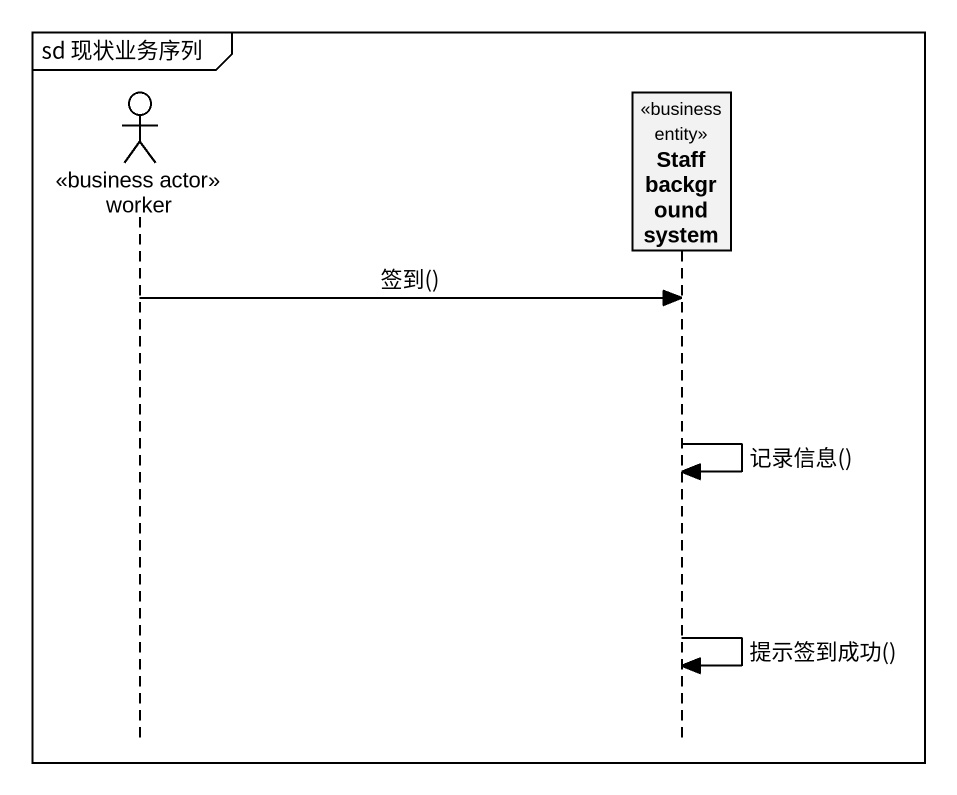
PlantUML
@startuml
mainframe sd 现状业务序列
hide footbox
actor worker <<business actor>>
participant "Staff background system" as Staff_background_system <<business entity>>

worker -> Staff_background_system : 签到()
Staff_background_system -> Staff_background_system : 记录信息()
Staff_background_system -> Staff_background_system : 提示签到成功()
@enduml
